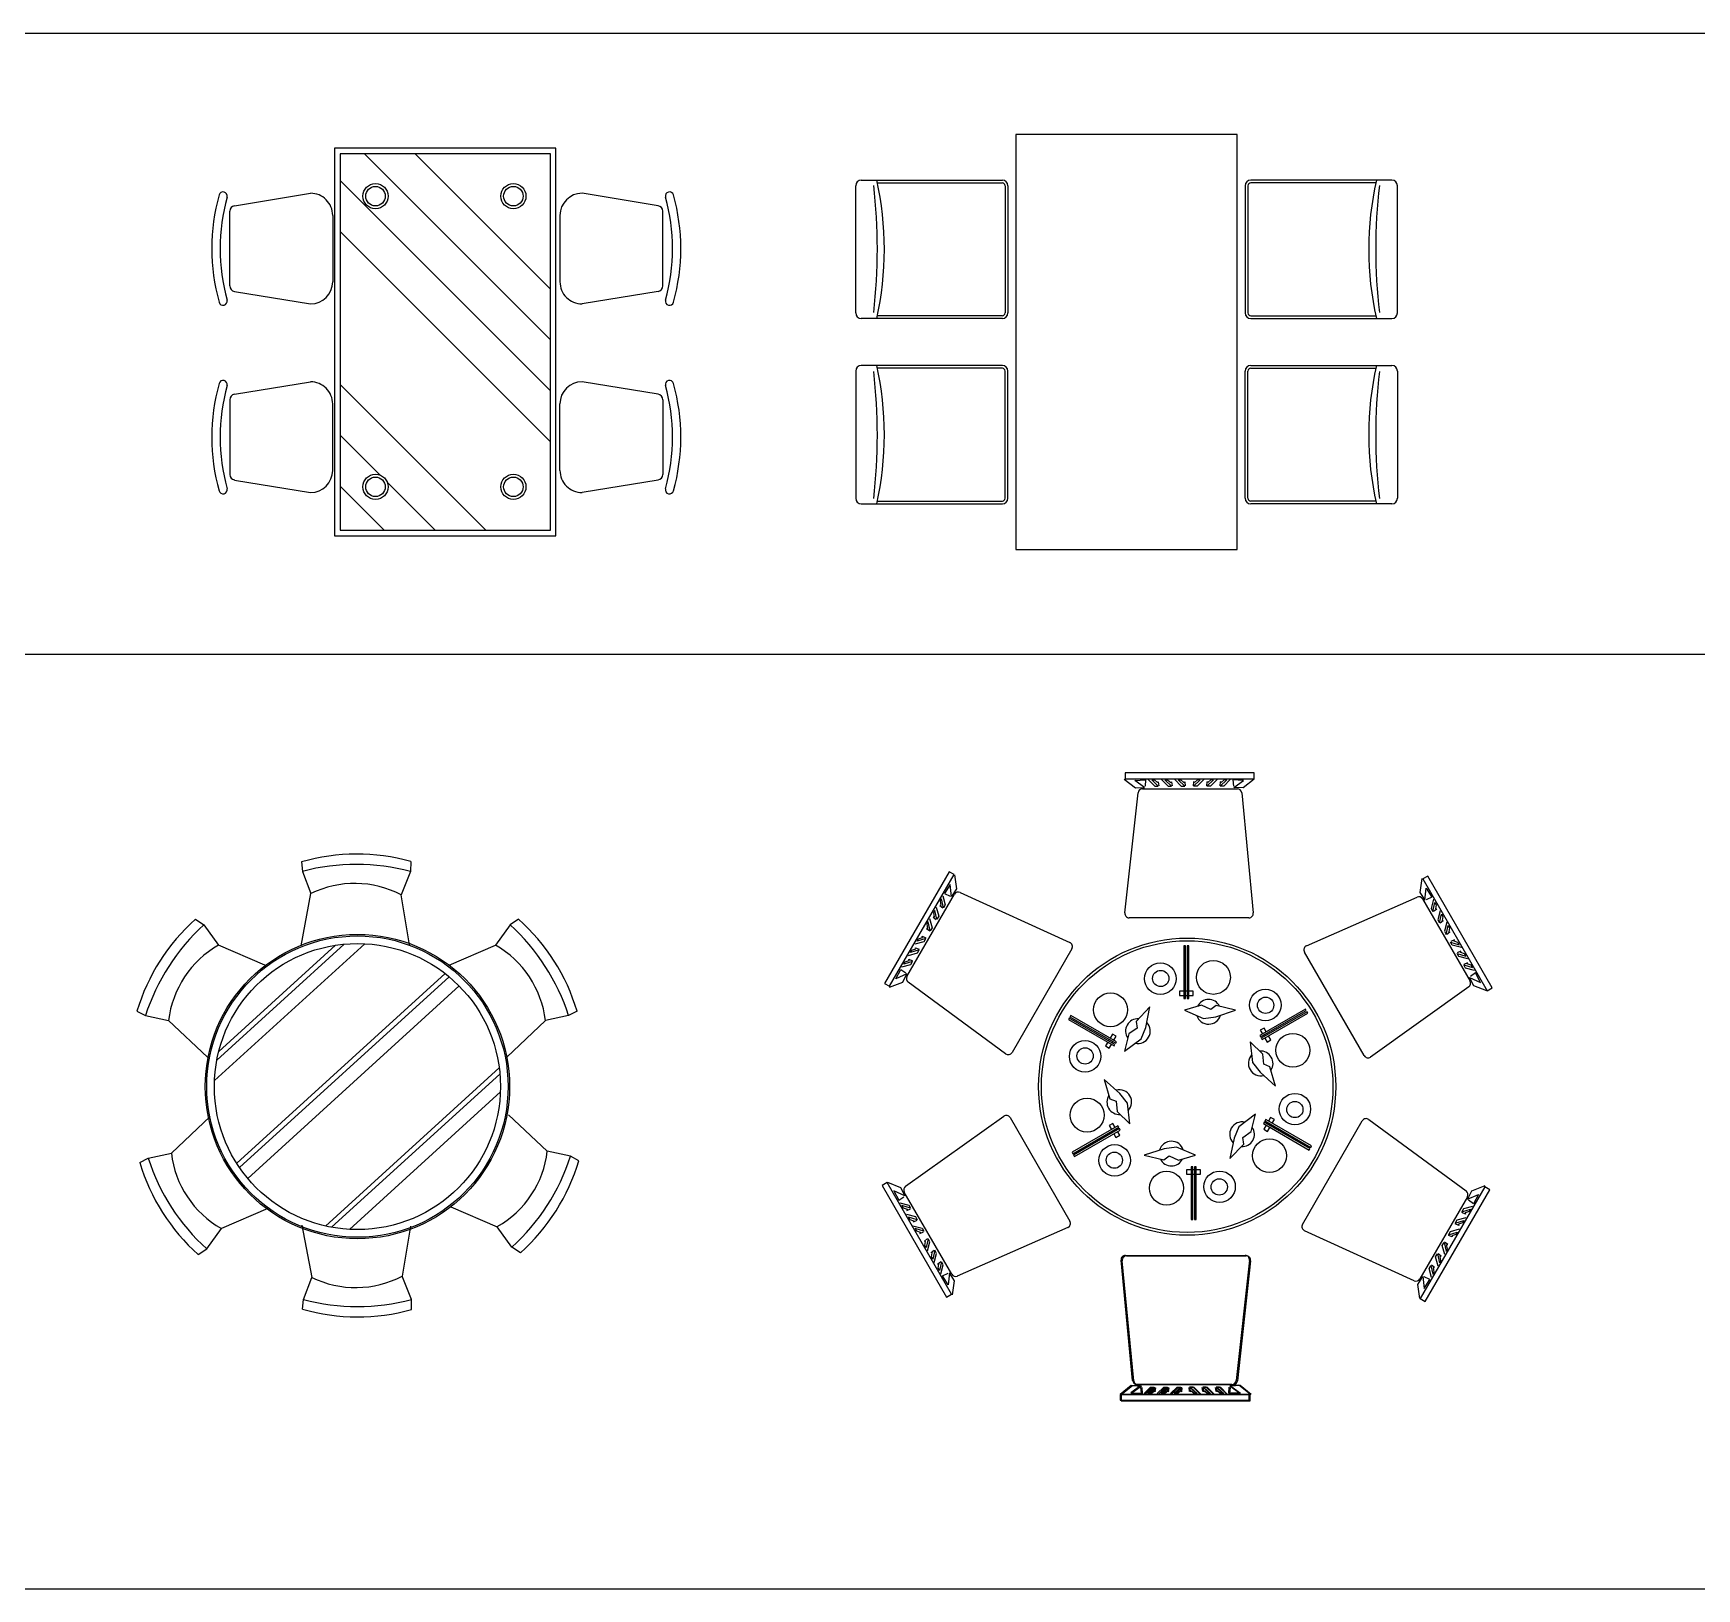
# Model space of a CAD drawing. Header units: inches. Extents: x 38074 to 101214, y 18833 to 57379.
# Drawn here: x 59693 to 65706, y 37841 to 43462 of the extents above; entities that cross this region are included whole.
import ezdxf

# ---------------------------------------------------------------- set-up
doc = ezdxf.new("R2010")
doc.units = ezdxf.units.IN
doc.layers.add('www.cad-blocks.net', color=7, linetype='Continuous')

# ---------------------------------------------------------------- blocks, each defined once
blk = doc.blocks.new('A$C0FD55737')
for p, q in [((0.4912, 1.6302), (0.2211, 1.6302)), ((0.9026, 1.6302), (1.1727, 1.6302)), ((0.2013, 1.6134), (0.1562, 1.3384)), ((0.511, 1.6134), (0.5562, 1.3384)), ((0.8828, 1.6134), (0.8376, 1.3384)), ((1.1925, 1.6134), (1.2376, 1.3384)), ((0, 1.2513), (0, 0.4513)), ((1.4, 1.2513), (0, 1.2513)), ((0.02, 1.0725), (0.1788, 1.2313)), ((0.02, 0.7043), (0.547, 1.2313)), ((1.38, 1.2313), (0.02, 1.2313)), ((0.02, 1.2313), (0.02, 0.4713)), ((0.2189, 1.0873), (0.3629, 1.2313)), ((0.2362, 1.2584), (0.4762, 1.2584)), ((0.3393, 0.4713), (1.0993, 1.2313)), ((0.5234, 0.4713), (1.2834, 1.2313)), ((1.1576, 1.2584), (0.9176, 1.2584)), ((1.38, 0.4713), (1.38, 1.2313)), ((1.4, 0.4513), (1.4, 1.2513)), ((0.7074, 0.4713), (1.38, 1.1438)), ((0.02, 0.8884), (0.1931, 1.0614)), ((0.8915, 0.4713), (1.38, 0.9597)), ((0, 0.4513), (1.4, 0.4513)), ((0.02, 0.4713), (1.38, 0.4713)), ((0.2362, 0.4371), (0.4762, 0.4371)), ((1.1576, 0.4371), (0.9176, 0.4371)), ((0.2013, 0.0821), (0.1562, 0.3571)), ((0.511, 0.0821), (0.5562, 0.3571)), ((0.8828, 0.0821), (0.8376, 0.3571)), ((1.1925, 0.0821), (1.2376, 0.3571)), ((0.4912, 0.0653), (0.2211, 0.0653)), ((0.9026, 0.0653), (1.1727, 0.0653))]:
    blk.add_line(p, q)
for centre, radius in [((0.1766, 1.1037), 0.0454), ((1.227, 1.1037), 0.0454), ((0.1766, 1.1037), 0.0354), ((1.227, 1.1037), 0.0354), ((0.1766, 0.6052), 0.0454), ((0.1766, 0.6052), 0.0354), ((1.227, 0.6052), 0.0454), ((1.227, 0.6052), 0.0354)]:
    blk.add_circle(centre, radius)
for centre, radius, start, end in [((0.3562, 0.9712), 0.7243, 74.47014, 105.57697), ((1.0376, 0.9712), 0.7243, 74.42303, 105.52986), ((0.1662, 1.6546), 0.015, 105.49005, 284.28424), ((0.3562, 0.9716), 0.6939, 74.43245, 105.56755), ((0.2211, 1.6102), 0.02, 90, 170.67171), ((0.4912, 1.6102), 0.02, 9.32829, 90), ((0.5461, 1.6546), 0.015, 255.71576, 74.50995), ((0.8477, 1.6546), 0.015, 105.49005, 284.28424), ((1.0376, 0.9716), 0.6939, 74.43245, 105.56755), ((0.9026, 1.6102), 0.02, 90, 170.67171), ((1.1727, 1.6102), 0.02, 9.32829, 90), ((1.2276, 1.6546), 0.015, 255.71576, 74.50995), ((0.2362, 1.3384), 0.08, 180, 270), ((0.4762, 1.3384), 0.08, 270, 0), ((0.9176, 1.3384), 0.08, 180, 270), ((1.1576, 1.3384), 0.08, 270, 0), ((0.2362, 0.3571), 0.08, 90, 180), ((0.4762, 0.3571), 0.08, 0, 90), ((0.9176, 0.3571), 0.08, 90, 180), ((1.1576, 0.3571), 0.08, 0, 90), ((0.2211, 0.0853), 0.02, 189.32829, 270), ((0.4912, 0.0853), 0.02, 270, 350.67171), ((0.9026, 0.0853), 0.02, 189.32829, 270), ((1.1727, 0.0853), 0.02, 270, 350.67171), ((0.1662, 0.0409), 0.015, 75.71576, 254.50995), ((0.3562, 0.7243), 0.7243, 254.42303, 285.52986), ((0.3562, 0.7239), 0.6939, 254.43245, 285.56755), ((0.5461, 0.0409), 0.015, 285.49005, 104.28424), ((0.8477, 0.0409), 0.015, 75.71576, 254.50995), ((1.0376, 0.7243), 0.7243, 254.47014, 285.57697), ((1.0376, 0.7239), 0.6939, 254.43245, 285.56755), ((1.2276, 0.0409), 0.015, 285.49005, 104.28424)]:
    blk.add_arc(centre, radius, start, end)
blk = doc.blocks.new('A$C30AD2514')
for p, q in [((0.5951, 1.6415), (0.5982, 1.6072)), ((0.9895, 1.6432), (0.9888, 1.6067)), ((0.5982, 1.6072), (0.6282, 1.527)), ((0.9888, 1.6067), (0.9551, 1.5222)), ((0.593, 1.3379), (0.6282, 1.527)), ((0.9854, 1.3424), (0.9551, 1.5222)), ((0.2117, 1.4346), (0.242, 1.4143)), ((0.242, 1.4143), (0.2949, 1.3403)), ((1.3486, 1.4143), (1.2957, 1.3403)), ((1.379, 1.4346), (1.3486, 1.4143)), ((0.4626, 1.2686), (0.2949, 1.3403)), ((1.1281, 1.2686), (1.2957, 1.3403)), ((0, 1.1019), (0.0305, 1.086)), ((0.0305, 1.086), (0.1142, 1.0678)), ((1.5601, 1.086), (1.4765, 1.0678)), ((1.5906, 1.1019), (1.5601, 1.086)), ((0.2543, 0.936), (0.1142, 1.0678)), ((1.3364, 0.936), (1.4765, 1.0678)), ((1.3431, 0.7277), (1.4831, 0.5958)), ((0.2643, 0.721), (0.1242, 0.5892)), ((0.01, 0.5551), (0.0406, 0.571)), ((0.0406, 0.571), (0.1242, 0.5892)), ((1.5668, 0.5777), (1.4831, 0.5958)), ((1.5973, 0.5618), (1.5668, 0.5777)), ((0.4726, 0.3884), (0.305, 0.3167)), ((1.1347, 0.3951), (1.3024, 0.3233)), ((0.2521, 0.2427), (0.305, 0.3167)), ((0.5963, 0.3291), (0.6315, 0.14)), ((0.9887, 0.3247), (0.9585, 0.1448)), ((1.3553, 0.2494), (1.3024, 0.3233)), ((0.2217, 0.2224), (0.2521, 0.2427)), ((1.3857, 0.229), (1.3553, 0.2494)), ((0.6016, 0.0598), (0.6315, 0.14)), ((0.9921, 0.0603), (0.9585, 0.1448)), ((0.9928, 0.0238), (0.9921, 0.0603)), ((0.5985, 0.0255), (0.6016, 0.0598))]:
    blk.add_line(p, q)
at = {"linetype": 'ByBlock'}
for p, q in [((0.8237, 1.3459), (0.2802, 0.851)), ((0.7494, 1.3444), (0.2886, 0.9248)), ((0.718, 1.3405), (0.2954, 0.9558)), ((1.1137, 1.238), (0.3605, 0.5522)), ((1.1282, 1.2264), (0.3707, 0.5367)), ((1.1643, 1.1931), (0.4004, 0.4976)), ((1.3093, 0.8975), (0.6812, 0.3256)), ((1.3118, 0.875), (0.7034, 0.3211)), ((1.3134, 0.8103), (0.7676, 0.3134))]:
    blk.add_line(p, q, dxfattribs=at)
for radius in [0.55, 0.5445, 0.517]:
    blk.add_circle((0.7968, 0.8296), radius, dxfattribs=at)
for centre, radius, start, end in [((0.7954, 0.9473), 0.7225, 74.41738, 106.09336), ((0.7925, 0.8729), 0.7596, 75.02813, 104.82), ((0.7869, 1.2019), 0.3618, 62.29106, 116.02344), ((0.6923, 0.8952), 0.7225, 131.70225, 163.37822), ((0.7534, 0.8526), 0.7596, 132.31299, 162.10487), ((0.8373, 0.8526), 0.7596, 17.89513, 47.68701), ((0.8984, 0.8952), 0.7225, 16.62178, 48.29775), ((0.4735, 1.0257), 0.3618, 119.57592, 173.3083), ((1.1171, 1.0257), 0.3618, 6.6917, 60.42408), ((0.7023, 0.7618), 0.7225, 196.62178, 228.29775), ((0.7634, 0.8044), 0.7596, 197.89513, 227.68701), ((0.4835, 0.6313), 0.3618, 186.6917, 240.42408), ((1.1238, 0.638), 0.3618, 299.57592, 353.3083), ((0.8439, 0.8111), 0.7596, 312.31299, 342.10487), ((0.905, 0.7685), 0.7225, 311.70225, 343.37822), ((0.7903, 0.4651), 0.3618, 243.97656, 297.70894), ((0.7959, 0.7942), 0.7596, 255.18, 284.97187), ((0.7987, 0.7197), 0.7225, 253.90664, 285.58262)]:
    blk.add_arc(centre, radius, start, end)
blk = doc.blocks.new('A$C1C317F9A')
for p, q in [((0.8756, 2.2462), (0.9155, 2.2143)), ((0.8788, 2.2685), (0.8788, 2.2478)), ((1.3449, 2.2685), (0.8788, 2.2685)), ((0.8788, 2.2478), (1.3449, 2.2478)), ((0.9139, 2.2414), (0.9522, 2.243)), ((0.949, 2.2159), (0.9139, 2.2414)), ((0.9522, 2.243), (0.9506, 2.2206)), ((0.9618, 2.2446), (0.9857, 2.2206)), ((0.9745, 2.243), (0.9841, 2.243)), ((0.9985, 2.2206), (0.9745, 2.243)), ((0.9841, 2.243), (0.9953, 2.2334)), ((0.9953, 2.2334), (0.9985, 2.2366)), ((0.9985, 2.2366), (1.0001, 2.2222)), ((1.0097, 2.2446), (1.0336, 2.2206)), ((1.0224, 2.243), (1.032, 2.243)), ((1.0464, 2.2206), (1.0224, 2.243)), ((1.032, 2.243), (1.0432, 2.2334)), ((1.0432, 2.2334), (1.0464, 2.2366)), ((1.0464, 2.2366), (1.048, 2.2222)), ((1.0576, 2.2446), (1.0815, 2.2206)), ((1.0703, 2.243), (1.0799, 2.243)), ((1.0943, 2.2206), (1.0703, 2.243)), ((1.0799, 2.243), (1.0911, 2.2334)), ((1.0911, 2.2334), (1.0943, 2.2366)), ((1.0943, 2.2366), (1.0959, 2.2222)), ((1.1262, 2.2366), (1.1246, 2.2222)), ((1.1262, 2.2206), (1.1502, 2.243)), ((1.1294, 2.2334), (1.1262, 2.2366)), ((1.1406, 2.243), (1.1294, 2.2334)), ((1.1629, 2.2446), (1.139, 2.2206)), ((1.1502, 2.243), (1.1406, 2.243)), ((1.1741, 2.2366), (1.1725, 2.2222)), ((1.1741, 2.2206), (1.1981, 2.243)), ((1.1773, 2.2334), (1.1741, 2.2366)), ((1.1885, 2.243), (1.1773, 2.2334)), ((1.2108, 2.2446), (1.1869, 2.2206)), ((1.1981, 2.243), (1.1885, 2.243)), ((1.222, 2.2366), (1.2204, 2.2222)), ((1.222, 2.2206), (1.246, 2.243)), ((1.2252, 2.2334), (1.222, 2.2366)), ((1.2364, 2.243), (1.2252, 2.2334)), ((1.2587, 2.2446), (1.2348, 2.2206)), ((1.246, 2.243), (1.2364, 2.243)), ((1.2683, 2.243), (1.2699, 2.2206)), ((1.3066, 2.2414), (1.2683, 2.243)), ((1.2715, 2.2159), (1.3066, 2.2414)), ((1.3449, 2.2462), (1.305, 2.2143)), ((1.3449, 2.2478), (1.3449, 2.2685)), ((0.8775, 1.7628), (0.9251, 2.1968)), ((0.9155, 2.2143), (0.949, 2.2159)), ((0.941, 2.2111), (1.2841, 2.2111)), ((0.9857, 2.2206), (0.9985, 2.2206)), ((1.0336, 2.2206), (1.0464, 2.2206)), ((1.0815, 2.2206), (1.0943, 2.2206)), ((1.139, 2.2206), (1.1262, 2.2206)), ((1.1869, 2.2206), (1.1741, 2.2206)), ((1.2348, 2.2206), (1.222, 2.2206)), ((1.305, 2.2143), (1.2715, 2.2159)), ((1.3, 2.1966), (1.3417, 1.7626)), ((0.2422, 1.9115), (0.0091, 1.5078)), ((0.0271, 1.4974), (0.2602, 1.9011)), ((0.2465, 1.8648), (0.226, 1.8324)), ((0.2602, 1.9011), (0.2422, 1.9115)), ((0.2511, 1.8216), (0.2465, 1.8648)), ((0.2615, 1.9003), (0.2692, 1.8498)), ((1.9514, 1.8873), (1.9438, 1.8368)), ((1.9724, 1.8957), (1.9544, 1.8854)), ((1.9544, 1.8854), (2.1875, 1.4816)), ((2.2055, 1.492), (1.9724, 1.8957)), ((0.09, 1.5329), (0.2615, 1.8301)), ((0.2148, 1.813), (0.21, 1.8047)), ((0.21, 1.8047), (0.2127, 1.7903)), ((0.2222, 1.7811), (0.2148, 1.813)), ((0.2198, 1.8249), (0.2286, 1.7922)), ((0.226, 1.8324), (0.2461, 1.8226)), ((0.2692, 1.8498), (0.2511, 1.8216)), ((0.282, 1.8367), (0.6787, 1.6557)), ((1.5338, 1.644), (1.9335, 1.8198)), ((1.9438, 1.8368), (1.9619, 1.8086)), ((1.9537, 1.8131), (2.1253, 1.516)), ((1.9619, 1.8086), (1.9665, 1.8518)), ((1.9665, 1.8518), (1.987, 1.8194)), ((1.987, 1.8194), (1.9669, 1.8096)), ((1.9932, 1.8119), (1.9844, 1.7792)), ((0.1888, 1.7488), (0.1844, 1.7476)), ((0.1844, 1.7476), (0.1961, 1.7391)), ((0.1909, 1.7716), (0.1861, 1.7633)), ((0.1861, 1.7633), (0.1888, 1.7488)), ((0.1982, 1.7396), (0.1909, 1.7716)), ((0.1959, 1.7834), (0.2046, 1.7507)), ((0.2046, 1.7507), (0.1982, 1.7396)), ((0.2127, 1.7903), (0.2084, 1.7891)), ((0.2084, 1.7891), (0.22, 1.7805)), ((0.2286, 1.7922), (0.2222, 1.7811)), ((1.3258, 1.7451), (0.8934, 1.7451)), ((1.9844, 1.7792), (1.9908, 1.7681)), ((1.9908, 1.7681), (1.9982, 1.8)), ((2.0046, 1.7761), (1.993, 1.7675)), ((1.9982, 1.8), (2.003, 1.7917)), ((2.003, 1.7917), (2.0003, 1.7773)), ((2.0003, 1.7773), (2.0046, 1.7761)), ((2.0171, 1.7704), (2.0084, 1.7377)), ((2.0147, 1.7266), (2.0221, 1.7585)), ((2.0221, 1.7585), (2.0269, 1.7502)), ((2.0269, 1.7502), (2.0242, 1.7358)), ((0.1648, 1.7073), (0.1605, 1.7061)), ((0.1605, 1.7061), (0.1721, 1.6976)), ((0.1669, 1.7301), (0.1621, 1.7218)), ((0.1621, 1.7218), (0.1648, 1.7073)), ((0.1743, 1.6982), (0.1669, 1.7301)), ((0.1719, 1.7419), (0.1807, 1.7092)), ((0.1807, 1.7092), (0.1743, 1.6982)), ((2.0084, 1.7377), (2.0147, 1.7266)), ((2.0286, 1.7346), (2.0169, 1.726)), ((2.0242, 1.7358), (2.0286, 1.7346)), ((2.0411, 1.7289), (2.0323, 1.6962)), ((2.0323, 1.6962), (2.0387, 1.6852)), ((2.0387, 1.6852), (2.0461, 1.7171)), ((2.0525, 1.6931), (2.0409, 1.6846)), ((2.0461, 1.7171), (2.0509, 1.7088)), ((2.0509, 1.7088), (2.0482, 1.6943)), ((2.0482, 1.6943), (2.0525, 1.6931)), ((0.1344, 1.629), (0.1031, 1.6195)), ((0.1031, 1.6195), (0.1078, 1.6278)), ((0.1078, 1.6278), (0.1217, 1.6327)), ((0.1192, 1.6507), (0.1519, 1.6595)), ((0.1217, 1.6327), (0.1206, 1.637)), ((0.1206, 1.637), (0.1338, 1.6312)), ((0.1583, 1.6705), (0.127, 1.6609)), ((0.127, 1.6609), (0.1318, 1.6692)), ((0.128, 1.618), (0.1344, 1.629)), ((0.1318, 1.6692), (0.1457, 1.6741)), ((0.1445, 1.6785), (0.1577, 1.6727)), ((0.1457, 1.6741), (0.1445, 1.6785)), ((0.1519, 1.6595), (0.1583, 1.6705)), ((0.6859, 1.6332), (0.4697, 1.2588)), ((1.091, 1.6437, 0.0908), (1.091, 1.4528, 0.0908)), ((1.097, 1.6437, 0.0908), (1.091, 1.6437, 0.0908)), ((1.097, 1.4528, 0.0908), (1.097, 1.6437, 0.0908)), ((1.1023, 1.6437, 0.0908), (1.1023, 1.4528, 0.0908)), ((1.1083, 1.6437, 0.0908), (1.1023, 1.6437, 0.0908)), ((1.1083, 1.4528, 0.0908), (1.1083, 1.6437, 0.0908)), ((2.0547, 1.6575), (2.086, 1.6479)), ((2.061, 1.6464), (2.0547, 1.6575)), ((2.0685, 1.6655), (2.0552, 1.6597)), ((2.0937, 1.6377), (2.061, 1.6464)), ((2.0673, 1.6611), (2.0685, 1.6655)), ((2.0812, 1.6562), (2.0673, 1.6611)), ((2.0924, 1.624), (2.0792, 1.6182)), ((2.086, 1.6479), (2.0812, 1.6562)), ((2.0913, 1.6196), (2.0924, 1.624)), ((0.0713, 1.5677), (0.104, 1.5765)), ((0.1104, 1.5876), (0.0791, 1.578)), ((0.0791, 1.578), (0.0839, 1.5863)), ((0.0839, 1.5863), (0.0978, 1.5912)), ((0.0953, 1.6092), (0.128, 1.618)), ((0.0966, 1.5955), (0.1098, 1.5897)), ((0.0978, 1.5912), (0.0966, 1.5955)), ((0.104, 1.5765), (0.1104, 1.5876)), ((1.7426, 1.2469), (1.5264, 1.6214)), ((2.0786, 1.616), (2.1099, 1.6065)), ((2.085, 1.605), (2.0786, 1.616)), ((2.1177, 1.5962), (2.085, 1.605)), ((2.1051, 1.6148), (2.0913, 1.6196)), ((2.1026, 1.5745), (2.1339, 1.565)), ((2.1089, 1.5635), (2.1026, 1.5745)), ((2.1164, 1.5825), (2.1031, 1.5767)), ((2.1099, 1.6065), (2.1051, 1.6148)), ((2.1416, 1.5547), (2.1089, 1.5635)), ((2.1152, 1.5782), (2.1164, 1.5825)), ((2.1291, 1.5733), (2.1152, 1.5782)), ((2.1339, 1.565), (2.1291, 1.5733)), ((0.0091, 1.5078), (0.0271, 1.4974)), ((0.0269, 1.4939), (0.0745, 1.5125)), ((0.0502, 1.5246), (0.0679, 1.5586)), ((0.0898, 1.5423), (0.0502, 1.5246)), ((0.0679, 1.5586), (0.0865, 1.5461)), ((0.0745, 1.5125), (0.0898, 1.5423)), ((0.4464, 1.2539), (0.0943, 1.5121)), ((2.1232, 1.5293), (2.1628, 1.5116)), ((2.1385, 1.4995), (2.1232, 1.5293)), ((2.145, 1.5456), (2.1265, 1.5331)), ((2.1628, 1.5116), (2.145, 1.5456)), ((1.0755, 1.4796, 0.0908), (1.0755, 1.4641, 0.0908)), ((1.091, 1.4796, 0.0908), (1.0755, 1.4796, 0.0908)), ((1.0755, 1.4641, 0.0908), (1.091, 1.4641, 0.0908)), ((1.091, 1.4528, 0.0908), (1.097, 1.4528, 0.0908)), ((1.1023, 1.4796, 0.0908), (1.097, 1.4796, 0.0908)), ((1.097, 1.4641, 0.0908), (1.1023, 1.4641, 0.0908)), ((1.1023, 1.4528, 0.0908), (1.1083, 1.4528, 0.0908)), ((1.125, 1.4796, 0.0908), (1.1083, 1.4796, 0.0908)), ((1.1083, 1.4641, 0.0908), (1.125, 1.4641, 0.0908)), ((1.125, 1.4641, 0.0908), (1.125, 1.4796, 0.0908)), ((2.1208, 1.495), (1.7657, 1.2419)), ((2.1861, 1.4809), (2.1385, 1.4995)), ((2.1875, 1.4816), (2.2055, 1.492)), ((0.6822, 1.3924, 0.0908), (0.6792, 1.3872, 0.0908)), ((0.6792, 1.3872, 0.0908), (0.8446, 1.2917, 0.0908)), ((0.8476, 1.2969, 0.0908), (0.6822, 1.3924, 0.0908)), ((0.9684, 1.4231, 0.0908), (0.9184, 1.3706, 0.0908)), ((0.953, 1.3489, 0.0908), (0.9684, 1.4231, 0.0908)), ((1.1549, 1.429, 0.0908), (1.0933, 1.4112, 0.0908)), ((1.0933, 1.4112, 0.0908), (1.1623, 1.3815, 0.0908)), ((1.1882, 1.4134, 0.0908), (1.1549, 1.429, 0.0908)), ((1.1623, 1.3815, 0.0908), (1.2061, 1.3874, 0.0908)), ((1.2075, 1.4282, 0.0908), (1.1882, 1.4134, 0.0908)), ((1.2061, 1.3874, 0.0908), (1.278, 1.4112, 0.0908)), ((1.278, 1.4112, 0.0908), (1.2075, 1.4282, 0.0908)), ((1.5304, 1.4154, 0.0908), (1.365, 1.3199, 0.0908)), ((1.368, 1.3147, 0.0908), (1.5334, 1.4102, 0.0908)), ((1.5361, 1.4055, 0.0908), (1.3707, 1.3101, 0.0908)), ((1.3737, 1.3049, 0.0908), (1.539, 1.4004, 0.0908)), ((1.5334, 1.4102, 0.0908), (1.5304, 1.4154, 0.0908)), ((1.539, 1.4004, 0.0908), (1.5361, 1.4055, 0.0908)), ((0.6765, 1.3825, 0.0908), (0.6735, 1.3774, 0.0908)), ((0.6735, 1.3774, 0.0908), (0.8389, 1.2819, 0.0908)), ((0.8419, 1.2871, 0.0908), (0.6765, 1.3825, 0.0908)), ((0.8327, 1.3248, 0.0908), (0.8243, 1.3103, 0.0908)), ((0.8461, 1.317, 0.0908), (0.8327, 1.3248, 0.0908)), ((0.8914, 1.3253, 0.0908), (0.8761, 1.2631, 0.0908)), ((0.9216, 1.3464, 0.0908), (0.8914, 1.3253, 0.0908)), ((0.9184, 1.3706, 0.0908), (0.9216, 1.3464, 0.0908)), ((0.9363, 1.308, 0.0908), (0.953, 1.3489, 0.0908)), ((1.3805, 1.3467, 0.0908), (1.3671, 1.339, 0.0908)), ((1.3671, 1.339, 0.0908), (1.3748, 1.3255, 0.0908)), ((1.3883, 1.3333, 0.0908), (1.3805, 1.3467, 0.0908)), ((1.3939, 1.3235, 0.0908), (1.3912, 1.3281, 0.0908)), ((0.8156, 1.2953, 0.0908), (0.8079, 1.2819, 0.0908)), ((0.8079, 1.2819, 0.0908), (0.8213, 1.2741, 0.0908)), ((0.8213, 1.3051, 0.0908), (0.8186, 1.3005, 0.0908)), ((0.8213, 1.2741, 0.0908), (0.8291, 1.2876, 0.0908)), ((0.8321, 1.2927, 0.0908), (0.8348, 1.2974, 0.0908)), ((0.8377, 1.3025, 0.0908), (0.8461, 1.317, 0.0908)), ((0.8389, 1.2819, 0.0908), (0.8419, 1.2871, 0.0908)), ((0.8446, 1.2917, 0.0908), (0.8476, 1.2969, 0.0908)), ((0.8761, 1.2631, 0.0908), (0.9363, 1.308, 0.0908)), ((1.3763, 1.2527, 0.0908), (1.3301, 1.2971, 0.0908)), ((1.3301, 1.2971, 0.0908), (1.3389, 1.2225, 0.0908)), ((1.365, 1.3199, 0.0908), (1.368, 1.3147, 0.0908)), ((1.3707, 1.3101, 0.0908), (1.3737, 1.3049, 0.0908)), ((1.3778, 1.3204, 0.0908), (1.3805, 1.3157, 0.0908)), ((1.3835, 1.3106, 0.0908), (1.3918, 1.2961, 0.0908)), ((1.3918, 1.2961, 0.0908), (1.4053, 1.3038, 0.0908)), ((1.4053, 1.3038, 0.0908), (1.3969, 1.3183, 0.0908)), ((1.3389, 1.2225, 0.0908), (1.366, 1.1876, 0.0908)), ((1.3795, 1.216, 0.0908), (1.3763, 1.2527, 0.0908)), ((1.402, 1.2067, 0.0908), (1.3795, 1.216, 0.0908)), ((1.4225, 1.1371, 0.0908), (1.402, 1.2067, 0.0908)), ((0.8033, 1.1609, 0.0908), (0.8238, 1.0913, 0.0908)), ((0.8599, 1.1105, 0.0908), (0.8033, 1.1609, 0.0908)), ((1.366, 1.1876, 0.0908), (1.4225, 1.1371, 0.0908)), ((0.8238, 1.0913, 0.0908), (0.8463, 1.0821, 0.0908)), ((0.8869, 1.0755, 0.0908), (0.8599, 1.1105, 0.0908)), ((0.0847, 0.7751), (0.4398, 1.0281)), ((0.4628, 1.0231), (0.679, 0.6486)), ((0.8463, 1.0821, 0.0908), (0.8495, 1.0454, 0.0908)), ((0.8495, 1.0454, 0.0908), (0.8957, 1.0009, 0.0908)), ((0.8957, 1.0009, 0.0908), (0.8869, 1.0755, 0.0908)), ((1.3498, 1.0349, 0.0908), (1.2896, 0.99, 0.0908)), ((1.3344, 0.9727, 0.0908), (1.3498, 1.0349, 0.0908)), ((1.4045, 1.0239, 0.0908), (1.3968, 1.0105, 0.0908)), ((1.418, 1.0162, 0.0908), (1.4045, 1.0239, 0.0908)), ((0.8522, 0.9931, 0.0908), (0.6868, 0.8977, 0.0908)), ((0.6898, 0.8925, 0.0908), (0.8552, 0.988, 0.0908)), ((0.8578, 0.9833, 0.0908), (0.6925, 0.8878, 0.0908)), ((0.6955, 0.8827, 0.0908), (0.8608, 0.9781, 0.0908)), ((0.834, 1.0019, 0.0908), (0.8206, 0.9942, 0.0908)), ((0.8206, 0.9942, 0.0908), (0.8289, 0.9797, 0.0908)), ((0.8319, 0.9745, 0.0908), (0.8346, 0.9699, 0.0908)), ((0.8424, 0.9875, 0.0908), (0.834, 1.0019, 0.0908)), ((0.8376, 0.9647, 0.0908), (0.8453, 0.9513, 0.0908)), ((0.848, 0.9776, 0.0908), (0.8453, 0.9823, 0.0908)), ((0.8588, 0.959, 0.0908), (0.851, 0.9725, 0.0908)), ((0.8552, 0.988, 0.0908), (0.8522, 0.9931, 0.0908)), ((0.8608, 0.9781, 0.0908), (0.8578, 0.9833, 0.0908)), ((1.2896, 0.99, 0.0908), (1.2728, 0.9491, 0.0908)), ((1.3042, 0.9516, 0.0908), (1.3344, 0.9727, 0.0908)), ((1.3813, 1.0063, 0.0908), (1.3783, 1.0011, 0.0908)), ((1.3783, 1.0011, 0.0908), (1.5437, 0.9057, 0.0908)), ((1.3881, 0.9955, 0.0908), (1.3797, 0.981, 0.0908)), ((1.3797, 0.981, 0.0908), (1.3932, 0.9732, 0.0908)), ((1.5466, 0.9108, 0.0908), (1.3813, 1.0063, 0.0908)), ((1.3869, 1.0161, 0.0908), (1.384, 1.011, 0.0908)), ((1.384, 1.011, 0.0908), (1.5493, 0.9155, 0.0908)), ((1.5523, 0.9207, 0.0908), (1.3869, 1.0161, 0.0908)), ((1.3938, 1.0053, 0.0908), (1.3911, 1.0006, 0.0908)), ((1.3932, 0.9732, 0.0908), (1.4015, 0.9877, 0.0908)), ((1.4045, 0.9929, 0.0908), (1.4072, 0.9975, 0.0908)), ((1.4102, 1.0027, 0.0908), (1.418, 1.0162, 0.0908)), ((1.5196, 0.6368), (1.7358, 1.0113)), ((1.7591, 1.0162), (2.1111, 0.7579)), ((0.8453, 0.9513, 0.0908), (0.8588, 0.959, 0.0908)), ((1.0198, 0.9106, 0.0908), (0.9478, 0.8869, 0.0908)), ((1.0636, 0.9165, 0.0908), (1.0198, 0.9106, 0.0908)), ((1.1326, 0.8869, 0.0908), (1.0636, 0.9165, 0.0908)), ((1.2728, 0.9491, 0.0908), (1.2574, 0.875, 0.0908)), ((1.2574, 0.875, 0.0908), (1.3074, 0.9275, 0.0908)), ((1.3074, 0.9275, 0.0908), (1.3042, 0.9516, 0.0908)), ((1.5437, 0.9057, 0.0908), (1.5466, 0.9108, 0.0908)), ((1.5493, 0.9155, 0.0908), (1.5523, 0.9207, 0.0908)), ((0.6868, 0.8977, 0.0908), (0.6898, 0.8925, 0.0908)), ((0.6925, 0.8878, 0.0908), (0.6955, 0.8827, 0.0908)), ((0.9478, 0.8869, 0.0908), (1.0183, 0.8698, 0.0908)), ((1.0183, 0.8698, 0.0908), (1.0376, 0.8846, 0.0908)), ((1.0376, 0.8846, 0.0908), (1.071, 0.8691, 0.0908)), ((1.071, 0.8691, 0.0908), (1.1326, 0.8869, 0.0908)), ((1.1235, 0.8453, 0.0908), (1.1175, 0.8453, 0.0908)), ((1.1175, 0.8453, 0.0908), (1.1175, 0.6543, 0.0908)), ((1.1235, 0.6543, 0.0908), (1.1235, 0.8453, 0.0908)), ((1.1349, 0.8453, 0.0908), (1.1289, 0.8453, 0.0908)), ((1.1289, 0.8453, 0.0908), (1.1289, 0.6543, 0.0908)), ((1.1349, 0.6543, 0.0908), (1.1349, 0.8453, 0.0908)), ((0.018, 0.7884), (0, 0.778)), ((0.2511, 0.3847), (0.018, 0.7884)), ((0.0193, 0.7892), (0.0669, 0.7706)), ((1.1175, 0.8339, 0.0908), (1.1008, 0.8339, 0.0908)), ((1.1008, 0.8339, 0.0908), (1.1008, 0.8184, 0.0908)), ((1.1008, 0.8184, 0.0908), (1.1175, 0.8184, 0.0908)), ((1.1289, 0.8339, 0.0908), (1.1235, 0.8339, 0.0908)), ((1.1235, 0.8184, 0.0908), (1.1289, 0.8184, 0.0908)), ((1.1504, 0.8339, 0.0908), (1.1349, 0.8339, 0.0908)), ((1.1349, 0.8184, 0.0908), (1.1504, 0.8184, 0.0908)), ((1.1504, 0.8184, 0.0908), (1.1504, 0.8339, 0.0908)), ((0, 0.778), (0.2331, 0.3743)), ((0.0427, 0.7584), (0.0604, 0.7244)), ((0.0823, 0.7407), (0.0427, 0.7584)), ((0.0604, 0.7244), (0.079, 0.737)), ((0.0669, 0.7706), (0.0823, 0.7407)), ((0.2517, 0.4569), (0.0802, 0.7541)), ((2.1155, 0.7371), (1.9439, 0.4399)), ((2.1784, 0.7726), (1.9453, 0.3689)), ((1.9633, 0.3585), (2.1964, 0.7622)), ((2.131, 0.7576), (2.1156, 0.7277)), ((2.1156, 0.7277), (2.1553, 0.7454)), ((2.1375, 0.7114), (2.119, 0.724)), ((2.1786, 0.7762), (2.131, 0.7576)), ((2.1553, 0.7454), (2.1375, 0.7114)), ((2.1964, 0.7622), (2.1784, 0.7726)), ((0.0638, 0.7153), (0.0965, 0.7066)), ((0.0716, 0.7051), (0.0764, 0.6968)), ((0.1029, 0.6955), (0.0716, 0.7051)), ((0.0764, 0.6968), (0.0903, 0.6919)), ((0.0878, 0.6738), (0.1205, 0.6651)), ((0.0891, 0.6875), (0.1023, 0.6933)), ((0.0903, 0.6919), (0.0891, 0.6875)), ((0.0955, 0.6636), (0.1003, 0.6553)), ((0.1269, 0.654), (0.0955, 0.6636)), ((0.0965, 0.7066), (0.1029, 0.6955)), ((0.1205, 0.6651), (0.1269, 0.654)), ((2.1014, 0.6935), (2.095, 0.6825)), ((2.095, 0.6825), (2.1264, 0.6921)), ((2.1089, 0.6745), (2.0956, 0.6803)), ((2.1341, 0.7023), (2.1014, 0.6935)), ((2.1216, 0.6838), (2.1077, 0.6789)), ((2.1077, 0.6789), (2.1089, 0.6745)), ((2.1264, 0.6921), (2.1216, 0.6838)), ((0.1003, 0.6553), (0.1142, 0.6504)), ((0.1117, 0.6324), (0.1444, 0.6236)), ((0.1131, 0.646), (0.1263, 0.6518)), ((0.1142, 0.6504), (0.1131, 0.646)), ((0.1195, 0.6221), (0.1243, 0.6138)), ((0.1508, 0.6125), (0.1195, 0.6221)), ((0.1243, 0.6138), (0.1382, 0.6089)), ((0.137, 0.6046), (0.1502, 0.6104)), ((0.1382, 0.6089), (0.137, 0.6046)), ((0.1444, 0.6236), (0.1508, 0.6125)), ((0.6716, 0.6261), (0.272, 0.4503)), ((1.1175, 0.6543, 0.0908), (1.1235, 0.6543, 0.0908)), ((1.1289, 0.6543, 0.0908), (1.1349, 0.6543, 0.0908)), ((1.9235, 0.4334), (1.5268, 0.6143)), ((2.0535, 0.6106), (2.0471, 0.5995)), ((2.0471, 0.5995), (2.0785, 0.6091)), ((2.0862, 0.6194), (2.0535, 0.6106)), ((2.0775, 0.6521), (2.0711, 0.641)), ((2.0711, 0.641), (2.1024, 0.6506)), ((2.0849, 0.633), (2.0717, 0.6388)), ((2.0785, 0.6091), (2.0737, 0.6008)), ((2.1102, 0.6608), (2.0775, 0.6521)), ((2.0976, 0.6423), (2.0837, 0.6374)), ((2.0837, 0.6374), (2.0849, 0.633)), ((2.1024, 0.6506), (2.0976, 0.6423)), ((0.153, 0.5769), (0.1646, 0.5855)), ((0.1573, 0.5757), (0.153, 0.5769)), ((0.1546, 0.5613), (0.1573, 0.5757)), ((0.1594, 0.553), (0.1546, 0.5613)), ((0.1668, 0.5849), (0.1594, 0.553)), ((0.1644, 0.5411), (0.1732, 0.5738)), ((0.1732, 0.5738), (0.1668, 0.5849)), ((0.1769, 0.5354), (0.1885, 0.544)), ((0.1907, 0.5434), (0.1834, 0.5115)), ((0.1971, 0.5323), (0.1907, 0.5434)), ((2.0248, 0.5608), (2.0312, 0.5719)), ((2.0336, 0.5281), (2.0248, 0.5608)), ((2.0312, 0.5719), (2.0386, 0.54)), ((2.045, 0.5639), (2.0334, 0.5725)), ((2.0386, 0.54), (2.0433, 0.5483)), ((2.0406, 0.5627), (2.045, 0.5639)), ((2.0433, 0.5483), (2.0406, 0.5627)), ((2.061, 0.5915), (2.0477, 0.5973)), ((2.0737, 0.6008), (2.0598, 0.5959)), ((2.0598, 0.5959), (2.061, 0.5915)), ((0.1813, 0.5343), (0.1769, 0.5354)), ((0.1786, 0.5198), (0.1813, 0.5343)), ((0.1834, 0.5115), (0.1786, 0.5198)), ((0.1884, 0.4996), (0.1971, 0.5323)), ((0.2009, 0.4939), (0.2125, 0.5025)), ((0.2052, 0.4928), (0.2009, 0.4939)), ((0.2025, 0.4783), (0.2052, 0.4928)), ((0.2147, 0.5019), (0.2073, 0.47)), ((0.2123, 0.4582), (0.2211, 0.4909)), ((0.2211, 0.4909), (0.2147, 0.5019)), ((0.9055, 0.0734), (0.8638, 0.5074)), ((0.9096, 0.0719), (0.8679, 0.5059)), ((0.8797, 0.5249), (1.3121, 0.5249)), ((0.8838, 0.5234), (1.3162, 0.5234)), ((1.328, 0.5072), (1.2804, 0.0732)), ((1.3321, 0.5057), (1.2845, 0.0717)), ((1.9769, 0.4779), (1.9833, 0.4889)), ((1.9833, 0.4889), (1.9907, 0.457)), ((1.9971, 0.4809), (1.9855, 0.4895)), ((2.0009, 0.5193), (2.0072, 0.5304)), ((2.0096, 0.4866), (2.0009, 0.5193)), ((2.0072, 0.5304), (2.0146, 0.4985)), ((2.0211, 0.5224), (2.0094, 0.531)), ((2.0146, 0.4985), (2.0194, 0.5068)), ((2.0167, 0.5212), (2.0211, 0.5224)), ((2.0194, 0.5068), (2.0167, 0.5212)), ((0.2073, 0.47), (0.2025, 0.4783)), ((0.2185, 0.4507), (0.2386, 0.4604)), ((0.239, 0.4183), (0.2185, 0.4507)), ((0.2436, 0.4615), (0.239, 0.4183)), ((0.2617, 0.4332), (0.2436, 0.4615)), ((0.254, 0.3827), (0.2617, 0.4332)), ((1.9363, 0.4202), (1.9544, 0.4484)), ((1.9544, 0.4484), (1.9589, 0.4053)), ((1.9589, 0.4053), (1.9795, 0.4377)), ((1.9795, 0.4377), (1.9593, 0.4474)), ((1.9857, 0.4451), (1.9769, 0.4779)), ((1.9907, 0.457), (1.9955, 0.4653)), ((1.9927, 0.4798), (1.9971, 0.4809)), ((1.9955, 0.4653), (1.9927, 0.4798)), ((0.2331, 0.3743), (0.2511, 0.3847)), ((1.9439, 0.3697), (1.9363, 0.4202)), ((1.9453, 0.3689), (1.9633, 0.3585)), ((0.8605, 0.0239), (0.9005, 0.0558)), ((0.8605, 0.0223), (0.8605, 0.0015)), ((1.3267, 0.0223), (0.8605, 0.0223)), ((0.8605, 0.0015), (1.3267, 0.0015)), ((0.8647, 0.0223), (0.9046, 0.0543)), ((0.8647, 0.0207), (0.8647, 0)), ((1.3308, 0.0207), (0.8647, 0.0207)), ((0.8647, 0), (1.3308, 0)), ((0.934, 0.0542), (0.8989, 0.0286)), ((0.8989, 0.0286), (0.9372, 0.027)), ((0.9005, 0.0558), (0.934, 0.0542)), ((0.9381, 0.0527), (0.903, 0.0271)), ((0.903, 0.0271), (0.9413, 0.0255)), ((0.9046, 0.0543), (0.9381, 0.0527)), ((1.2645, 0.059), (0.9213, 0.059)), ((1.2686, 0.0574), (0.9255, 0.0574)), ((0.9372, 0.027), (0.9356, 0.0494)), ((0.9413, 0.0255), (0.9397, 0.0479)), ((0.9468, 0.0255), (0.9707, 0.0494)), ((0.9509, 0.0239), (0.9748, 0.0479)), ((0.9835, 0.0494), (0.9595, 0.027)), ((0.9595, 0.027), (0.9691, 0.027)), ((0.9876, 0.0479), (0.9636, 0.0255)), ((0.9636, 0.0255), (0.9732, 0.0255)), ((0.9691, 0.027), (0.9803, 0.0366)), ((0.9707, 0.0494), (0.9835, 0.0494)), ((0.9732, 0.0255), (0.9844, 0.0351)), ((0.9748, 0.0479), (0.9876, 0.0479)), ((0.9803, 0.0366), (0.9835, 0.0334)), ((0.9835, 0.0334), (0.9851, 0.0478)), ((0.9844, 0.0351), (0.9876, 0.0319)), ((0.9876, 0.0319), (0.9892, 0.0463)), ((0.9946, 0.0255), (1.0186, 0.0494)), ((0.9988, 0.0239), (1.0227, 0.0479)), ((1.0314, 0.0494), (1.0074, 0.027)), ((1.0074, 0.027), (1.017, 0.027)), ((1.0355, 0.0479), (1.0115, 0.0255)), ((1.0115, 0.0255), (1.0211, 0.0255)), ((1.017, 0.027), (1.0282, 0.0366)), ((1.0186, 0.0494), (1.0314, 0.0494)), ((1.0211, 0.0255), (1.0323, 0.0351)), ((1.0227, 0.0479), (1.0355, 0.0479)), ((1.0282, 0.0366), (1.0314, 0.0334)), ((1.0314, 0.0334), (1.033, 0.0478)), ((1.0323, 0.0351), (1.0355, 0.0319)), ((1.0355, 0.0319), (1.0371, 0.0463)), ((1.0425, 0.0255), (1.0665, 0.0494)), ((1.0467, 0.0239), (1.0706, 0.0479)), ((1.0793, 0.0494), (1.0553, 0.027)), ((1.0553, 0.027), (1.0649, 0.027)), ((1.0834, 0.0479), (1.0594, 0.0255)), ((1.0594, 0.0255), (1.069, 0.0255)), ((1.0649, 0.027), (1.0761, 0.0366)), ((1.0665, 0.0494), (1.0793, 0.0494)), ((1.069, 0.0255), (1.0802, 0.0351)), ((1.0706, 0.0479), (1.0834, 0.0479)), ((1.0761, 0.0366), (1.0793, 0.0334)), ((1.0793, 0.0334), (1.0809, 0.0478)), ((1.0802, 0.0351), (1.0834, 0.0319)), ((1.0834, 0.0319), (1.085, 0.0463)), ((1.1112, 0.0334), (1.1096, 0.0478)), ((1.1112, 0.0494), (1.1351, 0.027)), ((1.124, 0.0494), (1.1112, 0.0494)), ((1.1144, 0.0366), (1.1112, 0.0334)), ((1.1153, 0.0319), (1.1137, 0.0463)), ((1.1256, 0.027), (1.1144, 0.0366)), ((1.1153, 0.0479), (1.1393, 0.0255)), ((1.1281, 0.0479), (1.1153, 0.0479)), ((1.1185, 0.0351), (1.1153, 0.0319)), ((1.1297, 0.0255), (1.1185, 0.0351)), ((1.1479, 0.0255), (1.124, 0.0494)), ((1.1351, 0.027), (1.1256, 0.027)), ((1.152, 0.0239), (1.1281, 0.0479)), ((1.1393, 0.0255), (1.1297, 0.0255)), ((1.1591, 0.0334), (1.1575, 0.0478)), ((1.1591, 0.0494), (1.183, 0.027)), ((1.1719, 0.0494), (1.1591, 0.0494)), ((1.1623, 0.0366), (1.1591, 0.0334)), ((1.1632, 0.0319), (1.1616, 0.0463)), ((1.1735, 0.027), (1.1623, 0.0366)), ((1.1632, 0.0479), (1.1872, 0.0255)), ((1.176, 0.0479), (1.1632, 0.0479)), ((1.1664, 0.0351), (1.1632, 0.0319)), ((1.1776, 0.0255), (1.1664, 0.0351)), ((1.1958, 0.0255), (1.1719, 0.0494)), ((1.183, 0.027), (1.1735, 0.027)), ((1.1999, 0.0239), (1.176, 0.0479)), ((1.1872, 0.0255), (1.1776, 0.0255)), ((1.207, 0.0334), (1.2054, 0.0478)), ((1.207, 0.0494), (1.2309, 0.027)), ((1.2198, 0.0494), (1.207, 0.0494)), ((1.2102, 0.0366), (1.207, 0.0334)), ((1.2111, 0.0319), (1.2095, 0.0463)), ((1.2214, 0.027), (1.2102, 0.0366)), ((1.2111, 0.0479), (1.235, 0.0255)), ((1.2239, 0.0479), (1.2111, 0.0479)), ((1.2143, 0.0351), (1.2111, 0.0319)), ((1.2255, 0.0255), (1.2143, 0.0351)), ((1.2437, 0.0255), (1.2198, 0.0494)), ((1.2309, 0.027), (1.2214, 0.027)), ((1.2478, 0.0239), (1.2239, 0.0479)), ((1.235, 0.0255), (1.2255, 0.0255)), ((1.2533, 0.027), (1.2549, 0.0494)), ((1.2916, 0.0286), (1.2533, 0.027)), ((1.29, 0.0558), (1.2565, 0.0542)), ((1.2565, 0.0542), (1.2916, 0.0286)), ((1.2574, 0.0255), (1.259, 0.0479)), ((1.2957, 0.0271), (1.2574, 0.0255)), ((1.2941, 0.0543), (1.2606, 0.0527)), ((1.2606, 0.0527), (1.2957, 0.0271)), ((1.3299, 0.0239), (1.29, 0.0558)), ((1.334, 0.0223), (1.2941, 0.0543)), ((1.3267, 0.0015), (1.3267, 0.0223)), ((1.3308, 0), (1.3308, 0.0207))]:
    blk.add_line(p, q)
for centre, radius in [((1.1027, 1.135), 0.537), ((1.1027, 1.135), 0.527), ((1.0059, 1.525, 0.0908), 0.0569), ((1.1975, 1.5297, 0.0908), 0.0613), ((1.0072, 1.5257, 0.0908), 0.0294), ((0.8256, 1.4126, 0.0908), 0.0613), ((1.385, 1.4297, 0.0908), 0.0569), ((1.3863, 1.4289, 0.0908), 0.0294), ((1.4849, 1.2661, 0.0908), 0.0613), ((0.7338, 1.2443, 0.0908), 0.0569), ((0.7339, 1.2458, 0.0908), 0.0294), ((0.741, 1.0319, 0.0908), 0.0613), ((1.4921, 1.0537, 0.0908), 0.0569), ((1.492, 1.0522, 0.0908), 0.0294), ((0.8408, 0.8683, 0.0908), 0.0569), ((1.4003, 0.8854, 0.0908), 0.0613), ((0.8396, 0.8691, 0.0908), 0.0294), ((1.0283, 0.7683, 0.0908), 0.0613), ((1.2199, 0.773, 0.0908), 0.0569), ((1.2186, 0.7723, 0.0908), 0.0294)]:
    blk.add_circle(centre, radius)
for centre, radius, start, end in [((0.941, 2.1951), 0.016, 90, 173.74283), ((1.2841, 2.1951), 0.016, 5.48012, 90), ((0.2754, 1.8222), 0.016, 65.48012, 150), ((1.9399, 1.8052), 0.016, 30, 113.74283), ((0.8934, 1.7611), 0.016, 173.74283, 270), ((1.3258, 1.7611), 0.016, 270, 5.48012), ((0.6721, 1.6412), 0.016, 330, 65.48012), ((1.5403, 1.6294), 0.016, 113.74283, 210), ((0.1038, 1.525), 0.016, 150, 233.74283), ((2.1115, 1.508), 0.016, 305.48012, 30), ((1.1801, 1.4052, 0.0908), 0.0446, 26.66413, 154.14416), ((1.1801, 1.4052, 0.0908), 0.0446, 197.0611, 344.06617), ((0.9246, 1.3353, 0.0908), 0.0446, 86.66413, 214.14416), ((0.9246, 1.3353, 0.0908), 0.0446, 257.0611, 44.06617), ((1.3684, 1.2189, 0.0908), 0.0446, 326.66413, 94.14416), ((0.4559, 1.2667), 0.016, 233.74283, 330), ((1.3684, 1.2189, 0.0908), 0.0446, 137.0611, 284.06617), ((1.7565, 1.2549), 0.016, 210, 305.48012), ((0.8574, 1.0791, 0.0908), 0.0446, 146.66413, 274.14416), ((0.8574, 1.0791, 0.0908), 0.0446, 317.0611, 104.06617), ((0.449, 1.0151), 0.016, 30, 125.48012), ((1.3012, 0.9627, 0.0908), 0.0446, 77.0611, 224.06617), ((1.3012, 0.9627, 0.0908), 0.0446, 266.66413, 34.14416), ((1.7496, 1.0033), 0.016, 53.74283, 150), ((1.0457, 0.8928, 0.0908), 0.0446, 17.0611, 164.06617), ((1.0457, 0.8928, 0.0908), 0.0446, 206.66413, 334.14416), ((0.094, 0.7621), 0.016, 125.48012, 210), ((2.1017, 0.7451), 0.016, 330, 53.74283), ((0.6652, 0.6407), 0.016, 293.74283, 30), ((1.5334, 0.6288), 0.016, 150, 245.48012), ((0.8797, 0.5089), 0.016, 90, 185.48012), ((0.8838, 0.5074), 0.016, 90, 185.48012), ((1.3121, 0.5089), 0.016, 353.74283, 90), ((1.3162, 0.5074), 0.016, 353.74283, 90), ((0.2656, 0.4649), 0.016, 210, 293.74283), ((1.9301, 0.4479), 0.016, 245.48012, 330), ((0.9213, 0.0749), 0.016, 185.48012, 270), ((0.9255, 0.0734), 0.016, 185.48012, 270), ((1.2645, 0.0749), 0.016, 270, 353.74283), ((1.2686, 0.0734), 0.016, 270, 353.74283)]:
    blk.add_arc(centre, radius, start, end)
blk = doc.blocks.new('A$C65891F58')
for p, q in [((0.5789, 1.5), (0.5789, 0)), ((1.3789, 1.5), (0.5789, 1.5)), ((1.3789, 0), (1.3789, 1.5)), ((0.02, 1.3349), (0.53, 1.3349)), ((0.0783, 1.3249), (0.53, 1.3249)), ((1.9379, 1.3349), (1.4279, 1.3349)), ((1.8796, 1.3249), (1.4279, 1.3249)), ((0, 0.8549), (0, 1.3149)), ((0.54, 1.3149), (0.54, 0.8549)), ((0.55, 1.3149), (0.55, 0.8549)), ((1.4079, 1.3149), (1.4079, 0.8549)), ((1.4179, 1.3149), (1.4179, 0.8549)), ((1.9579, 0.8549), (1.9579, 1.3149)), ((0.53, 0.8449), (0.0783, 0.8449)), ((1.4279, 0.8449), (1.8796, 0.8449)), ((0.53, 0.8349), (0.02, 0.8349)), ((1.4279, 0.8349), (1.9379, 0.8349)), ((0.53, 0.6651), (0.02, 0.6651)), ((1.4279, 0.6651), (1.9379, 0.6651)), ((0, 0.6451), (0, 0.1851)), ((0.53, 0.6551), (0.0783, 0.6551)), ((0.54, 0.1851), (0.54, 0.6451)), ((0.55, 0.1851), (0.55, 0.6451)), ((1.4079, 0.1851), (1.4079, 0.6451)), ((1.4179, 0.1851), (1.4179, 0.6451)), ((1.4279, 0.6551), (1.8796, 0.6551)), ((1.9579, 0.6451), (1.9579, 0.1851)), ((0.02, 0.1651), (0.53, 0.1651)), ((0.0783, 0.1751), (0.53, 0.1751)), ((1.8796, 0.1751), (1.4279, 0.1751)), ((1.9379, 0.1651), (1.4279, 0.1651)), ((0.5789, 0), (1.3789, 0))]:
    blk.add_line(p, q)
for centre, radius, start, end in [((0.02, 1.3149), 0.02, 90, 180), ((-1.0504, 1.0849), 1.1539, 347.48739, 12.51261), ((0.53, 1.3149), 0.02, 0, 90), ((0.53, 1.3149), 0.01, 0, 90), ((1.4279, 1.3149), 0.02, 90, 180), ((1.4279, 1.3149), 0.01, 90, 180), ((3.0083, 1.0849), 1.1539, 167.48739, 192.51261), ((1.9379, 1.3149), 0.02, 0, 90), ((-1.9239, 1.0864), 2.0022, 353.41519, 6.58481), ((3.8818, 1.0864), 2.0022, 173.41519, 186.58481), ((0.02, 0.8549), 0.02, 180, 270), ((0.53, 0.8549), 0.02, 270, 0), ((0.53, 0.8549), 0.01, 270, 0), ((1.4279, 0.8549), 0.02, 180, 270), ((1.4279, 0.8549), 0.01, 180, 270), ((1.9379, 0.8549), 0.02, 270, 0), ((0.02, 0.6451), 0.02, 90, 180), ((-1.0504, 0.4151), 1.1539, 347.48739, 12.51261), ((0.53, 0.6451), 0.02, 0, 90), ((1.4279, 0.6451), 0.02, 90, 180), ((3.0083, 0.4151), 1.1539, 167.48739, 192.51261), ((1.9379, 0.6451), 0.02, 0, 90), ((-1.9239, 0.4136), 2.0022, 353.41519, 6.58481), ((0.53, 0.6451), 0.01, 0, 90), ((1.4279, 0.6451), 0.01, 90, 180), ((3.8818, 0.4136), 2.0022, 173.41519, 186.58481), ((0.02, 0.1851), 0.02, 180, 270), ((0.53, 0.1851), 0.02, 270, 0), ((0.53, 0.1851), 0.01, 270, 0), ((1.4279, 0.1851), 0.02, 180, 270), ((1.4279, 0.1851), 0.01, 180, 270), ((1.9379, 0.1851), 0.02, 270, 0)]:
    blk.add_arc(centre, radius, start, end)
blk = doc.blocks.new('FORMAT')
at = {"color": 155, "true_color": 0x546d8e}
for p, q in [((41802.8, 43462), (101214, 43462)), ((41802.8, 41218.3), (101214, 41218.3)), ((41802.8, 37840.9), (101214, 37840.9))]:
    blk.add_line(p, q, dxfattribs=at)
at = {"layer": 'www.cad-blocks.net'}
blk.add_line((41802.8, 43462), (69247.4, 43462), dxfattribs=at)

msp = doc.modelspace()

# ---------------------------------------------------------------- block references
at = {"xscale": 1000, "yscale": 1000, "zscale": 1000}
for name, p in [('A$C65891F58', (62665.8, 41596.3)), ('A$C1C317F9A', (62761.1, 38520.5)), ('A$C30AD2514', (60068.1, 38826))]:
    msp.add_blockref(name, p, dxfattribs=at)
at = {"xscale": 1000, "yscale": 1000, "zscale": 1000, "rotation": 90.00000000004397}
msp.add_blockref('A$C0FD55737', (62033.8, 41646.3), dxfattribs=at)
at = {"layer": 'www.cad-blocks.net'}
msp.add_blockref('FORMAT', (0, 0), dxfattribs=at)

doc.saveas('drawing.dxf')
